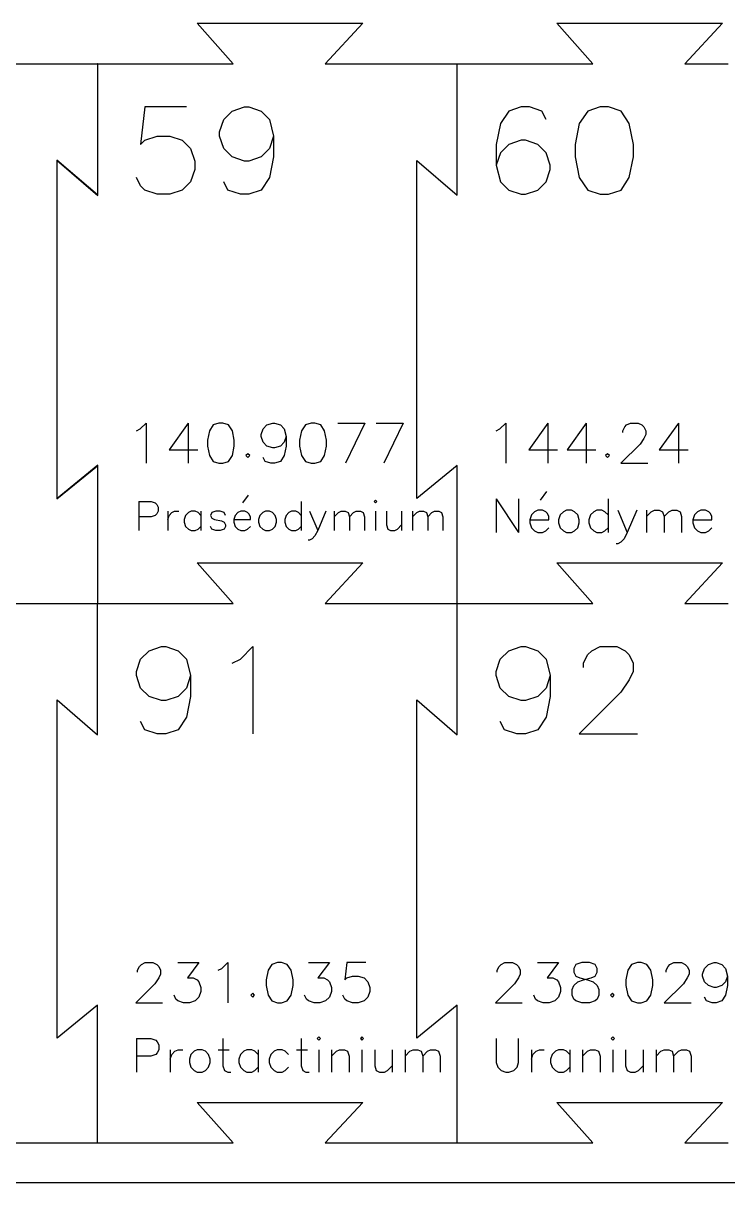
# Model space of a CAD drawing. Extents: x 0 to 297, y 0 to 210.
# Drawn here: x 86.78 to 115.91, y 0.05 to 47.99 of the extents above; entities that cross this region are included whole.
import ezdxf

# ---------------------------------------------------------------- set-up
doc = ezdxf.new("R2010")
doc.units = 0
doc.layers.get('0').update_dxf_attribs({"linetype": 'CONTINUOUS'})

msp = doc.modelspace()

# ---------------------------------------------------------------- linework, layer by layer
at = {"color": 1}
for p, q in [((95.462274, 46.311817), (93.964502, 47.99065)), ((93.964502, 47.99065), (100.818303, 47.99065)), ((100.818303, 47.99065), (99.256401, 46.311817)), ((110.33371, 46.311817), (108.835937, 47.99065)), ((108.835937, 47.99065), (115.689739, 47.99065)), ((115.689739, 47.99065), (114.127836, 46.311817)), ((89.847041, 46.311817), (89.847041, 43.610763)), ((89.856056, 46.311817), (89.847041, 46.311817)), ((89.856056, 43.610763), (89.856056, 46.311817)), ((91.860074, 46.311817), (95.462274, 46.311817)), ((99.256401, 46.311817), (101.051518, 46.311817)), ((106.731509, 46.311817), (110.33371, 46.311817)), ((114.127836, 46.311817), (115.922954, 46.311817)), ((89.847041, 43.610763), (89.847041, 40.890035)), ((89.856056, 40.869541), (89.856056, 43.610763)), ((104.723671, 40.879801), (104.723671, 43.610786)), ((89.847041, 40.890035), (88.168217, 42.328684)), ((88.168217, 42.328684), (88.168217, 28.32501)), ((88.177232, 28.344684), (88.177232, 42.308191)), ((88.177232, 42.308191), (89.856056, 40.869541)), ((103.044847, 28.334977), (103.044847, 42.318445)), ((103.044847, 42.318445), (104.723671, 40.879801)), ((88.168217, 28.32501), (89.847041, 29.696441)), ((89.856056, 29.716115), (88.177232, 28.344684)), ((89.847041, 29.696441), (89.847041, 26.862588)), ((89.856056, 26.862588), (89.856056, 29.716115)), ((104.723671, 29.70619), (103.044847, 28.334977)), ((104.723671, 26.862833), (104.723671, 29.70619)), ((89.847041, 26.862588), (89.847041, 24.004144)), ((89.856056, 24.004144), (89.856056, 26.862588)), ((95.462274, 24.004531), (93.964502, 25.683365)), ((93.964502, 25.683365), (100.818303, 25.683365)), ((100.818303, 25.683365), (99.256401, 24.004531)), ((110.33371, 24.004531), (108.835937, 25.683365)), ((108.835937, 25.683365), (115.689739, 25.683365)), ((115.689739, 25.683365), (114.127836, 24.004531)), ((89.847041, 24.004144), (89.856056, 24.004144)), ((91.860074, 24.004531), (95.462274, 24.004531)), ((99.256401, 24.004531), (101.051518, 24.004531)), ((106.731509, 24.004531), (110.33371, 24.004531)), ((114.127836, 24.004531), (115.922954, 24.004531)), ((89.852235, 18.572516), (89.852235, 21.3035)), ((104.723716, 18.572516), (104.723716, 21.3035)), ((88.173412, 6.027692), (88.173412, 20.011159)), ((88.173412, 20.011159), (89.852235, 18.572516)), ((103.044893, 6.027692), (103.044893, 20.011159)), ((103.044893, 20.011159), (104.723716, 18.572516)), ((89.852235, 7.398905), (88.173412, 6.027692)), ((89.852235, 4.555547), (89.852235, 7.398905)), ((104.723716, 7.398905), (103.044893, 6.027692)), ((104.723716, 4.555547), (104.723716, 7.398905)), ((95.462274, 1.69719), (93.964502, 3.376024)), ((93.964502, 3.376024), (100.818303, 3.376024)), ((100.818303, 3.376024), (99.256401, 1.69719)), ((110.33371, 1.69719), (108.835937, 3.376024)), ((108.835937, 3.376024), (115.689739, 3.376024)), ((115.689739, 3.376024), (114.127836, 1.69719)), ((91.860074, 1.69719), (95.462274, 1.69719)), ((99.256401, 1.69719), (101.051518, 1.69719)), ((106.731509, 1.69719), (110.33371, 1.69719)), ((114.127836, 1.69719), (115.922954, 1.69719)), ((285.83898, 0.049988), (11.161091, 0.049988))]:
    msp.add_line(p, q, dxfattribs=at)
at = {"color": 5}
for p, q in [((91.804851, 44.529314), (91.630253, 42.979751)), ((93.523546, 44.529314), (91.804851, 44.529314)), ((95.067644, 44.010974), (95.41684, 44.354716)), ((95.41684, 44.354716), (95.92972, 44.529314)), ((95.92972, 44.529314), (96.104318, 44.529314)), ((96.104318, 44.529314), (96.617199, 44.354716)), ((96.617199, 44.354716), (96.960938, 44.010974)), ((106.850883, 44.354716), (106.507144, 43.841832)), ((107.36922, 44.529314), (106.850883, 44.354716)), ((107.707503, 44.529314), (107.36922, 44.529314)), ((108.22584, 44.354716), (107.707503, 44.529314)), ((108.394981, 44.010974), (108.22584, 44.354716)), ((110.119133, 44.354716), (109.769938, 43.841832)), ((110.632013, 44.529314), (110.119133, 44.354716)), ((110.975753, 44.529314), (110.632013, 44.529314)), ((111.494089, 44.354716), (110.975753, 44.529314)), ((111.832372, 43.841832), (111.494089, 44.354716)), ((94.898503, 43.492634), (95.067644, 44.010974)), ((96.960938, 44.010974), (97.130079, 43.323492)), ((106.507144, 43.841832), (106.332546, 42.979751)), ((109.769938, 43.841832), (109.600796, 42.979751)), ((112.00697, 42.979751), (111.832372, 43.841832)), ((91.630253, 42.979751), (91.804851, 43.154349)), ((91.804851, 43.154349), (92.317731, 43.323492)), ((92.317731, 43.323492), (92.836068, 43.323492)), ((92.836068, 43.323492), (93.354405, 43.154349)), ((93.354405, 43.154349), (93.692688, 42.805152)), ((94.898503, 43.323492), (94.898503, 43.492634)), ((95.067644, 42.805152), (94.898503, 43.323492)), ((97.130079, 43.323492), (96.960938, 42.805152)), ((97.130079, 43.323492), (97.130079, 42.466867)), ((107.36922, 43.154349), (106.850883, 42.979751)), ((107.538361, 43.154349), (107.36922, 43.154349)), ((108.056698, 42.979751), (107.538361, 43.154349)), ((93.692688, 42.805152), (93.867286, 42.292268)), ((95.41684, 42.466867), (95.067644, 42.805152)), ((96.960938, 42.805152), (96.617199, 42.466867)), ((106.332546, 42.979751), (106.332546, 42.117669)), ((106.850883, 42.979751), (106.507144, 42.636009)), ((108.394981, 42.636009), (108.056698, 42.979751)), ((109.600796, 42.979751), (109.600796, 42.466867)), ((112.00697, 42.466867), (112.00697, 42.979751)), ((93.867286, 42.292268), (93.867286, 41.948527)), ((95.92972, 42.292268), (95.41684, 42.466867)), ((96.104318, 42.292268), (95.92972, 42.292268)), ((96.617199, 42.466867), (96.104318, 42.292268)), ((97.130079, 42.466867), (96.960938, 41.604785)), ((106.507144, 42.636009), (106.332546, 42.117669)), ((108.569579, 42.117669), (108.394981, 42.636009)), ((109.600796, 42.466867), (109.769938, 41.604785)), ((111.832372, 41.604785), (112.00697, 42.466867)), ((93.867286, 41.948527), (93.692688, 41.432915)), ((106.332546, 42.117669), (106.507144, 41.432915)), ((108.394981, 41.432915), (108.569579, 41.948527)), ((108.569579, 41.948527), (108.569579, 42.117669)), ((91.630253, 41.261044), (91.461112, 41.604785)), ((91.804851, 41.089173), (91.630253, 41.261044)), ((93.692688, 41.432915), (93.354405, 41.089173)), ((95.242242, 41.089173), (95.067644, 41.432915)), ((96.960938, 41.604785), (96.617199, 41.089173)), ((106.507144, 41.432915), (106.850883, 41.089173)), ((108.056698, 41.089173), (108.394981, 41.432915)), ((109.769938, 41.604785), (110.119133, 41.089173)), ((111.494089, 41.089173), (111.832372, 41.604785)), ((92.317731, 40.917303), (91.804851, 41.089173)), ((92.836068, 40.917303), (92.317731, 40.917303)), ((93.354405, 41.089173), (92.836068, 40.917303)), ((95.755123, 40.917303), (95.242242, 41.089173)), ((96.104318, 40.917303), (95.755123, 40.917303)), ((96.617199, 41.089173), (96.104318, 40.917303)), ((106.850883, 41.089173), (107.36922, 40.917303)), ((107.36922, 40.917303), (107.538361, 40.917303)), ((107.538361, 40.917303), (108.056698, 41.089173)), ((110.119133, 41.089173), (110.632013, 40.917303)), ((110.632013, 40.917303), (110.975753, 40.917303)), ((110.975753, 40.917303), (111.494089, 41.089173)), ((91.46112, 31.144222), (91.617251, 31.222287)), ((91.617251, 31.222287), (91.856483, 31.461521)), ((91.856483, 31.461521), (91.856483, 29.794439)), ((93.60162, 31.461521), (92.808376, 30.348454)), ((93.60162, 31.461521), (93.60162, 29.794439)), ((94.634097, 31.380937), (94.47293, 31.144222)), ((94.870811, 31.461521), (94.634097, 31.380937)), ((95.02946, 31.461521), (94.870811, 31.461521)), ((95.268692, 31.380937), (95.02946, 31.461521)), ((95.424823, 31.144222), (95.268692, 31.380937)), ((96.615948, 30.983053), (96.694013, 31.222287)), ((96.694013, 31.222287), (96.85518, 31.380937)), ((96.85518, 31.380937), (97.091894, 31.461521)), ((97.091894, 31.461521), (97.172478, 31.461521)), ((97.172478, 31.461521), (97.409192, 31.380937)), ((97.409192, 31.380937), (97.567841, 31.222287)), ((97.567841, 31.222287), (97.645906, 30.904988)), ((98.441669, 31.380937), (98.280501, 31.144222)), ((98.678383, 31.461521), (98.441669, 31.380937)), ((98.837031, 31.461521), (98.678383, 31.461521)), ((99.076264, 31.380937), (98.837031, 31.461521)), ((99.232394, 31.144222), (99.076264, 31.380937)), ((99.788924, 31.461521), (100.899466, 31.461521)), ((100.899466, 31.461521), (100.106222, 29.794439)), ((101.375413, 31.461521), (102.485955, 31.461521)), ((102.485955, 31.461521), (101.69271, 29.794439)), ((106.332555, 31.144222), (106.488686, 31.222287)), ((106.488686, 31.222287), (106.727918, 31.461521)), ((106.727918, 31.461521), (106.727918, 29.794439)), ((108.473056, 31.461521), (107.679811, 30.348454)), ((108.473056, 31.461521), (108.473056, 29.794439)), ((110.059544, 31.461521), (109.2663, 30.348454)), ((110.059544, 31.461521), (110.059544, 29.794439)), ((111.565449, 31.144222), (111.646032, 31.300353)), ((111.646032, 31.300353), (111.726616, 31.380937)), ((111.726616, 31.380937), (111.882746, 31.461521)), ((111.882746, 31.461521), (112.200044, 31.461521)), ((112.200044, 31.461521), (112.361211, 31.380937)), ((112.361211, 31.380937), (112.439276, 31.300353)), ((112.439276, 31.300353), (112.517342, 31.144222)), ((113.867116, 31.461521), (113.073872, 30.348454)), ((113.867116, 31.461521), (113.867116, 29.794439)), ((94.47293, 31.144222), (94.394864, 30.746338)), ((94.394864, 30.746338), (94.394864, 30.509622)), ((95.505406, 30.746338), (95.424823, 31.144222)), ((95.505406, 30.509622), (95.505406, 30.746338)), ((96.615948, 30.904988), (96.615948, 30.983053)), ((96.694013, 30.665754), (96.615948, 30.904988)), ((97.645906, 30.904988), (97.567841, 30.665754)), ((97.645906, 30.904988), (97.645906, 30.509622)), ((98.280501, 31.144222), (98.202436, 30.746338)), ((98.202436, 30.746338), (98.202436, 30.509622)), ((99.312978, 30.746338), (99.232394, 31.144222)), ((99.312978, 30.509622), (99.312978, 30.746338)), ((111.565449, 31.063637), (111.565449, 31.144222)), ((112.439276, 30.826922), (112.280627, 30.587688)), ((112.517342, 30.983053), (112.439276, 30.826922)), ((112.517342, 31.144222), (112.517342, 30.983053)), ((92.808376, 30.348454), (93.999501, 30.348454)), ((94.394864, 30.509622), (94.47293, 30.111738)), ((95.424823, 30.111738), (95.505406, 30.509622)), ((96.85518, 30.509622), (96.694013, 30.665754)), ((97.091894, 30.429038), (96.85518, 30.509622)), ((97.172478, 30.429038), (97.091894, 30.429038)), ((97.409192, 30.509622), (97.172478, 30.429038)), ((97.567841, 30.665754), (97.409192, 30.509622)), ((97.645906, 30.509622), (97.567841, 30.111738)), ((98.202436, 30.509622), (98.280501, 30.111738)), ((99.232394, 30.111738), (99.312978, 30.509622)), ((107.679811, 30.348454), (108.870937, 30.348454)), ((109.2663, 30.348454), (110.457425, 30.348454)), ((112.280627, 30.587688), (111.487383, 29.794439)), ((113.073872, 30.348454), (114.264997, 30.348454)), ((94.47293, 30.111738), (94.634097, 29.873764)), ((94.634097, 29.873764), (94.870811, 29.794439)), ((94.870811, 29.794439), (95.02946, 29.794439)), ((95.02946, 29.794439), (95.268692, 29.873764)), ((95.268692, 29.873764), (95.424823, 30.111738)), ((96.059418, 30.192323), (95.981353, 30.111738)), ((95.981353, 30.111738), (96.059418, 30.032414)), ((96.140001, 30.111738), (96.059418, 30.192323)), ((96.059418, 30.032414), (96.140001, 30.111738)), ((96.774597, 29.873764), (96.694013, 30.032414)), ((97.011311, 29.794439), (96.774597, 29.873764)), ((97.172478, 29.794439), (97.011311, 29.794439)), ((97.409192, 29.873764), (97.172478, 29.794439)), ((97.567841, 30.111738), (97.409192, 29.873764)), ((98.280501, 30.111738), (98.441669, 29.873764)), ((98.441669, 29.873764), (98.678383, 29.794439)), ((98.678383, 29.794439), (98.837031, 29.794439)), ((98.837031, 29.794439), (99.076264, 29.873764)), ((99.076264, 29.873764), (99.232394, 30.111738)), ((110.930853, 30.192323), (110.852788, 30.111738)), ((110.852788, 30.111738), (110.930853, 30.032414)), ((111.011437, 30.111738), (110.930853, 30.192323)), ((110.930853, 30.032414), (111.011437, 30.111738)), ((111.487383, 29.794439), (112.597925, 29.794439)), ((96.07674, 28.474745), (95.84917, 28.167704)), ((106.332511, 28.322563), (106.332511, 26.933328)), ((106.332511, 28.322563), (107.260061, 26.933328)), ((107.260061, 28.322563), (107.260061, 26.933328)), ((108.410055, 28.624753), (108.14564, 28.268001)), ((110.959768, 28.322563), (110.959768, 26.933328)), ((91.556052, 28.214663), (91.556052, 27.019013)), ((91.556052, 28.214663), (92.068987, 28.214663)), ((92.068987, 28.214663), (92.238761, 28.156868)), ((92.238761, 28.156868), (92.296556, 28.099072)), ((92.296556, 28.099072), (92.354352, 27.987092)), ((92.354352, 27.815511), (92.296556, 27.701726)), ((92.354352, 27.987092), (92.354352, 27.815511)), ((92.751695, 27.815511), (92.751695, 27.019013)), ((92.923276, 27.759521), (93.03706, 27.815511)), ((93.03706, 27.815511), (93.206834, 27.815511)), ((93.719769, 27.815511), (93.60779, 27.759521)), ((93.891349, 27.815511), (93.719769, 27.815511)), ((94.005134, 27.759521), (93.891349, 27.815511)), ((94.118919, 27.815511), (94.118919, 27.019013)), ((94.743832, 27.815511), (94.572252, 27.759521)), ((94.915412, 27.815511), (94.743832, 27.815511)), ((95.085187, 27.759521), (94.915412, 27.815511)), ((95.767895, 27.815511), (95.655917, 27.759521)), ((95.939476, 27.815511), (95.767895, 27.815511)), ((96.05326, 27.759521), (95.939476, 27.815511)), ((96.791958, 27.815511), (96.67998, 27.759521)), ((96.963539, 27.815511), (96.791958, 27.815511)), ((97.077323, 27.759521), (96.963539, 27.815511)), ((97.872011, 27.815511), (97.760032, 27.759521)), ((98.043591, 27.815511), (97.872011, 27.815511)), ((98.157376, 27.759521), (98.043591, 27.815511)), ((98.271161, 28.214663), (98.271161, 27.019013)), ((98.612515, 27.815511), (98.952063, 27.019013)), ((99.295224, 27.815511), (98.952063, 27.019013)), ((99.634772, 27.815511), (99.634772, 27.019013)), ((99.806352, 27.759521), (99.920137, 27.815511)), ((99.920137, 27.815511), (100.089911, 27.815511)), ((100.089911, 27.815511), (100.205502, 27.759521)), ((100.433072, 27.759521), (100.54505, 27.815511)), ((100.54505, 27.815511), (100.716631, 27.815511)), ((100.716631, 27.815511), (100.830415, 27.759521)), ((101.341544, 28.270653), (101.285555, 28.214663)), ((101.285555, 28.214663), (101.341544, 28.156868)), ((101.399339, 28.214663), (101.341544, 28.270653)), ((101.341544, 28.156868), (101.399339, 28.214663)), ((101.341544, 27.815511), (101.341544, 27.019013)), ((101.796683, 27.815511), (101.796683, 27.246584)), ((102.423403, 27.815511), (102.423403, 27.019013)), ((102.876736, 27.815511), (102.876736, 27.019013)), ((103.048316, 27.759521), (103.162101, 27.815511)), ((103.162101, 27.815511), (103.331875, 27.815511)), ((103.331875, 27.815511), (103.447466, 27.759521)), ((103.675035, 27.759521), (103.787014, 27.815511)), ((103.787014, 27.815511), (103.958594, 27.815511)), ((103.958594, 27.815511), (104.072379, 27.759521)), ((108.051207, 27.858785), (107.921098, 27.79373)), ((108.250567, 27.858785), (108.051207, 27.858785)), ((108.382774, 27.79373), (108.250567, 27.858785)), ((109.241073, 27.858785), (109.110964, 27.79373)), ((109.440433, 27.858785), (109.241073, 27.858785)), ((109.57264, 27.79373), (109.440433, 27.858785)), ((110.495993, 27.858785), (110.365885, 27.79373)), ((110.695354, 27.858785), (110.495993, 27.858785)), ((110.827561, 27.79373), (110.695354, 27.858785)), ((111.356391, 27.858785), (111.750914, 26.933328)), ((112.149635, 27.858785), (111.750914, 26.933328)), ((112.544158, 27.858785), (112.544158, 26.933328)), ((112.743519, 27.79373), (112.875726, 27.858785)), ((112.875726, 27.858785), (113.072988, 27.858785)), ((113.072988, 27.858785), (113.207294, 27.79373)), ((113.471708, 27.79373), (113.601817, 27.858785)), ((113.601817, 27.858785), (113.801177, 27.858785)), ((113.801177, 27.858785), (113.933385, 27.79373)), ((114.791683, 27.858785), (114.661574, 27.79373)), ((114.991044, 27.858785), (114.791683, 27.858785)), ((115.123251, 27.79373), (114.991044, 27.858785)), ((92.068987, 27.58794), (91.556052, 27.58794)), ((92.238761, 27.64393), (92.068987, 27.58794)), ((92.296556, 27.701726), (92.238761, 27.64393)), ((92.751695, 27.474155), (92.809491, 27.64393)), ((92.809491, 27.64393), (92.923276, 27.759521)), ((93.492199, 27.64393), (93.43621, 27.474155)), ((93.43621, 27.474155), (93.43621, 27.360369)), ((93.43621, 27.360369), (93.492199, 27.189691)), ((93.60779, 27.759521), (93.492199, 27.64393)), ((94.118919, 27.64393), (94.005134, 27.759521)), ((94.572252, 27.759521), (94.516263, 27.64393)), ((94.516263, 27.64393), (94.572252, 27.53195)), ((94.572252, 27.53195), (94.687843, 27.474155)), ((94.687843, 27.474155), (94.971402, 27.416359)), ((94.971402, 27.416359), (95.085187, 27.360369)), ((95.142982, 27.64393), (95.085187, 27.759521)), ((95.085187, 27.360369), (95.142982, 27.246584)), ((95.540326, 27.64393), (95.484336, 27.474155)), ((95.484336, 27.474155), (96.167045, 27.474155)), ((95.484336, 27.474155), (95.484336, 27.360369)), ((95.484336, 27.360369), (95.540326, 27.189691)), ((95.655917, 27.759521), (95.540326, 27.64393)), ((96.111056, 27.701726), (96.05326, 27.759521)), ((96.167045, 27.58794), (96.111056, 27.701726)), ((96.167045, 27.474155), (96.167045, 27.58794)), ((96.564389, 27.64393), (96.5084, 27.474155)), ((96.5084, 27.474155), (96.5084, 27.360369)), ((96.5084, 27.360369), (96.564389, 27.189691)), ((96.67998, 27.759521), (96.564389, 27.64393)), ((97.191108, 27.64393), (97.077323, 27.759521)), ((97.247098, 27.474155), (97.191108, 27.64393)), ((97.191108, 27.189691), (97.247098, 27.360369)), ((97.247098, 27.360369), (97.247098, 27.474155)), ((97.644441, 27.64393), (97.588452, 27.474155)), ((97.588452, 27.474155), (97.588452, 27.360369)), ((97.588452, 27.360369), (97.644441, 27.189691)), ((97.760032, 27.759521), (97.644441, 27.64393)), ((98.271161, 27.64393), (98.157376, 27.759521)), ((99.634772, 27.58794), (99.806352, 27.759521)), ((100.205502, 27.759521), (100.261491, 27.58794)), ((100.261491, 27.58794), (100.433072, 27.759521)), ((100.261491, 27.58794), (100.261491, 27.019013)), ((100.830415, 27.759521), (100.888211, 27.58794)), ((100.888211, 27.58794), (100.888211, 27.019013)), ((102.876736, 27.58794), (103.048316, 27.759521)), ((103.447466, 27.759521), (103.503455, 27.58794)), ((103.503455, 27.58794), (103.675035, 27.759521)), ((103.503455, 27.58794), (103.503455, 27.019013)), ((104.072379, 27.759521), (104.130174, 27.58794)), ((104.130174, 27.58794), (104.130174, 27.019013)), ((107.786792, 27.659423), (107.721737, 27.46216)), ((107.721737, 27.46216), (108.514982, 27.46216)), ((107.721737, 27.46216), (107.721737, 27.329952)), ((107.721737, 27.329952), (107.786792, 27.13164)), ((107.921098, 27.79373), (107.786792, 27.659423)), ((108.449927, 27.726577), (108.382774, 27.79373)), ((108.514982, 27.594369), (108.449927, 27.726577)), ((108.514982, 27.46216), (108.514982, 27.594369)), ((108.976658, 27.659423), (108.911604, 27.46216)), ((108.911604, 27.46216), (108.911604, 27.329952)), ((108.911604, 27.329952), (108.976658, 27.13164)), ((109.110964, 27.79373), (108.976658, 27.659423)), ((109.704848, 27.659423), (109.57264, 27.79373)), ((109.769902, 27.46216), (109.704848, 27.659423)), ((109.704848, 27.13164), (109.769902, 27.329952)), ((109.769902, 27.329952), (109.769902, 27.46216)), ((110.231579, 27.659423), (110.166524, 27.46216)), ((110.166524, 27.46216), (110.166524, 27.329952)), ((110.166524, 27.329952), (110.231579, 27.13164)), ((110.365885, 27.79373), (110.231579, 27.659423)), ((110.959768, 27.659423), (110.827561, 27.79373)), ((112.544158, 27.594369), (112.743519, 27.79373)), ((113.207294, 27.79373), (113.272348, 27.594369)), ((113.272348, 27.594369), (113.471708, 27.79373)), ((113.272348, 27.594369), (113.272348, 26.933328)), ((113.933385, 27.79373), (114.000538, 27.594369)), ((114.000538, 27.594369), (114.000538, 26.933328)), ((114.527269, 27.659423), (114.462214, 27.46216)), ((114.462214, 27.46216), (115.255458, 27.46216)), ((114.462214, 27.46216), (114.462214, 27.329952)), ((114.462214, 27.329952), (114.527269, 27.13164)), ((114.661574, 27.79373), (114.527269, 27.659423)), ((115.190404, 27.726577), (115.123251, 27.79373)), ((115.255458, 27.594369), (115.190404, 27.726577)), ((115.255458, 27.46216), (115.255458, 27.594369)), ((93.492199, 27.189691), (93.60779, 27.075905)), ((93.60779, 27.075905), (93.719769, 27.019013)), ((93.719769, 27.019013), (93.891349, 27.019013)), ((93.891349, 27.019013), (94.005134, 27.075905)), ((94.005134, 27.075905), (94.118919, 27.189691)), ((94.572252, 27.075905), (94.516263, 27.189691)), ((94.743832, 27.019013), (94.572252, 27.075905)), ((94.915412, 27.019013), (94.743832, 27.019013)), ((95.085187, 27.075905), (94.915412, 27.019013)), ((95.142982, 27.189691), (95.085187, 27.075905)), ((95.142982, 27.246584), (95.142982, 27.189691)), ((95.540326, 27.189691), (95.655917, 27.075905)), ((95.655917, 27.075905), (95.767895, 27.019013)), ((95.767895, 27.019013), (95.939476, 27.019013)), ((95.939476, 27.019013), (96.05326, 27.075905)), ((96.05326, 27.075905), (96.167045, 27.189691)), ((96.564389, 27.189691), (96.67998, 27.075905)), ((96.67998, 27.075905), (96.791958, 27.019013)), ((96.791958, 27.019013), (96.963539, 27.019013)), ((96.963539, 27.019013), (97.077323, 27.075905)), ((97.077323, 27.075905), (97.191108, 27.189691)), ((97.644441, 27.189691), (97.760032, 27.075905)), ((97.760032, 27.075905), (97.872011, 27.019013)), ((97.872011, 27.019013), (98.043591, 27.019013)), ((98.043591, 27.019013), (98.157376, 27.075905)), ((98.157376, 27.075905), (98.271161, 27.189691)), ((98.952063, 27.019013), (98.840085, 26.791442)), ((101.796683, 27.246584), (101.854479, 27.075905)), ((101.854479, 27.075905), (101.968263, 27.019013)), ((101.968263, 27.019013), (102.139844, 27.019013)), ((102.139844, 27.019013), (102.251822, 27.075905)), ((102.251822, 27.075905), (102.423403, 27.246584)), ((107.786792, 27.13164), (107.921098, 26.999432)), ((107.921098, 26.999432), (108.051207, 26.933328)), ((108.051207, 26.933328), (108.250567, 26.933328)), ((108.250567, 26.933328), (108.382774, 26.999432)), ((108.382774, 26.999432), (108.514982, 27.13164)), ((108.976658, 27.13164), (109.110964, 26.999432)), ((109.110964, 26.999432), (109.241073, 26.933328)), ((109.241073, 26.933328), (109.440433, 26.933328)), ((109.440433, 26.933328), (109.57264, 26.999432)), ((109.57264, 26.999432), (109.704848, 27.13164)), ((110.231579, 27.13164), (110.365885, 26.999432)), ((110.365885, 26.999432), (110.495993, 26.933328)), ((110.495993, 26.933328), (110.695354, 26.933328)), ((110.695354, 26.933328), (110.827561, 26.999432)), ((110.827561, 26.999432), (110.959768, 27.13164)), ((111.750914, 26.933328), (111.620805, 26.668911)), ((114.527269, 27.13164), (114.661574, 26.999432)), ((114.661574, 26.999432), (114.791683, 26.933328)), ((114.791683, 26.933328), (114.991044, 26.933328)), ((114.991044, 26.933328), (115.123251, 26.999432)), ((115.123251, 26.999432), (115.255458, 27.13164)), ((98.612515, 26.621666), (98.55472, 26.621666)), ((98.724494, 26.677656), (98.612515, 26.621666)), ((98.840085, 26.791442), (98.724494, 26.677656)), ((111.356391, 26.471648), (111.289238, 26.471648)), ((111.486499, 26.536703), (111.356391, 26.471648)), ((111.620805, 26.668911), (111.486499, 26.536703)), ((91.979448, 22.04743), (92.492329, 22.222029)), ((92.492329, 22.222029), (92.666927, 22.222029)), ((92.666927, 22.222029), (93.179807, 22.04743)), ((95.755123, 21.703689), (96.273459, 22.222029)), ((96.273459, 22.222029), (96.273459, 18.610017)), ((106.850884, 22.04743), (107.363764, 22.222029)), ((107.363764, 22.222029), (107.538362, 22.222029)), ((107.538362, 22.222029), (108.051243, 22.04743)), ((110.288275, 22.04743), (110.626558, 22.222029)), ((110.626558, 22.222029), (111.314036, 22.222029)), ((111.314036, 22.222029), (111.663232, 22.04743)), ((91.461112, 21.185349), (91.630253, 21.703689)), ((91.630253, 21.703689), (91.979448, 22.04743)), ((93.179807, 22.04743), (93.523546, 21.703689)), ((93.523546, 21.703689), (93.692688, 21.016206)), ((95.41684, 21.534546), (95.755123, 21.703689)), ((106.332547, 21.185349), (106.501689, 21.703689)), ((106.501689, 21.703689), (106.850884, 22.04743)), ((108.051243, 22.04743), (108.394982, 21.703689)), ((108.394982, 21.703689), (108.564123, 21.016206)), ((109.93908, 21.534546), (110.113677, 21.872832)), ((110.113677, 21.872832), (110.288275, 22.04743)), ((111.663232, 22.04743), (111.832373, 21.872832)), ((111.832373, 21.872832), (112.001515, 21.534546)), ((91.461112, 21.016206), (91.461112, 21.185349)), ((106.332547, 21.016206), (106.332547, 21.185349)), ((109.93908, 21.359948), (109.93908, 21.534546)), ((112.001515, 21.185349), (111.832373, 20.847064)), ((112.001515, 21.534546), (112.001515, 21.185349)), ((91.630253, 20.497866), (91.461112, 21.016206)), ((93.692688, 21.016206), (93.523546, 20.497866)), ((93.692688, 21.016206), (93.692688, 20.159581)), ((106.501689, 20.497866), (106.332547, 21.016206)), ((108.564123, 21.016206), (108.394982, 20.497866)), ((108.564123, 21.016206), (108.564123, 20.159581)), ((111.832373, 20.847064), (111.488634, 20.328724)), ((91.979448, 20.159581), (91.630253, 20.497866)), ((92.492329, 19.984983), (91.979448, 20.159581)), ((93.179807, 20.159581), (92.666927, 19.984983)), ((93.523546, 20.497866), (93.179807, 20.159581)), ((93.692688, 20.159581), (93.523546, 19.2975)), ((106.850884, 20.159581), (106.501689, 20.497866)), ((107.363764, 19.984983), (106.850884, 20.159581)), ((108.051243, 20.159581), (107.538362, 19.984983)), ((108.394982, 20.497866), (108.051243, 20.159581)), ((108.564123, 20.159581), (108.394982, 19.2975)), ((111.488634, 20.328724), (109.769938, 18.610017)), ((92.666927, 19.984983), (92.492329, 19.984983)), ((107.538362, 19.984983), (107.363764, 19.984983)), ((93.523546, 19.2975), (93.179807, 18.781888)), ((108.394982, 19.2975), (108.051243, 18.781888)), ((91.804851, 18.781888), (91.630253, 19.125629)), ((92.317731, 18.610017), (91.804851, 18.781888)), ((93.179807, 18.781888), (92.666927, 18.610017)), ((106.676286, 18.781888), (106.501689, 19.125629)), ((107.189167, 18.610017), (106.676286, 18.781888)), ((108.051243, 18.781888), (107.538362, 18.610017)), ((92.666927, 18.610017), (92.317731, 18.610017)), ((107.538362, 18.610017), (107.189167, 18.610017)), ((109.769938, 18.610017), (112.176112, 18.610017)), ((91.666322, 9.073652), (91.822453, 9.154236)), ((91.822453, 9.154236), (92.13975, 9.154236)), ((92.13975, 9.154236), (92.300918, 9.073652)), ((93.172227, 9.154236), (94.043536, 9.154236)), ((94.043536, 9.154236), (93.570108, 8.519636)), ((94.995429, 8.915002), (95.234662, 9.154236)), ((95.234662, 9.154236), (95.234662, 7.487153)), ((97.297097, 9.154236), (97.060382, 9.073652)), ((97.455745, 9.154236), (97.297097, 9.154236)), ((97.694978, 9.073652), (97.455745, 9.154236)), ((98.566287, 9.154236), (99.437597, 9.154236)), ((99.437597, 9.154236), (98.964168, 8.519636)), ((100.152775, 9.154236), (100.072192, 8.439052)), ((100.94602, 9.154236), (100.152775, 9.154236)), ((106.537758, 9.073652), (106.693888, 9.154236)), ((106.693888, 9.154236), (107.011186, 9.154236)), ((107.011186, 9.154236), (107.172353, 9.073652)), ((108.043662, 9.154236), (108.914972, 9.154236)), ((108.914972, 9.154236), (108.441544, 8.519636)), ((109.866865, 9.154236), (109.630151, 9.073652)), ((110.184162, 9.154236), (109.866865, 9.154236)), ((110.423395, 9.073652), (110.184162, 9.154236)), ((112.168532, 9.154236), (111.931818, 9.073652)), ((112.327181, 9.154236), (112.168532, 9.154236)), ((112.566413, 9.073652), (112.327181, 9.154236)), ((113.518306, 9.073652), (113.674437, 9.154236)), ((113.674437, 9.154236), (113.991734, 9.154236)), ((113.991734, 9.154236), (114.152901, 9.073652)), ((115.104794, 9.073652), (115.341509, 9.154236)), ((115.341509, 9.154236), (115.422092, 9.154236)), ((115.422092, 9.154236), (115.658806, 9.073652)), ((91.505155, 8.836936), (91.585739, 8.993068)), ((91.505155, 8.756352), (91.505155, 8.836936)), ((91.585739, 8.993068), (91.666322, 9.073652)), ((92.300918, 9.073652), (92.378983, 8.993068)), ((92.378983, 8.993068), (92.457048, 8.836936)), ((92.457048, 8.675768), (92.378983, 8.519636)), ((92.457048, 8.836936), (92.457048, 8.675768)), ((94.839299, 8.836936), (94.995429, 8.915002)), ((96.899215, 8.836936), (96.82115, 8.439052)), ((97.060382, 9.073652), (96.899215, 8.836936)), ((97.851108, 8.836936), (97.694978, 9.073652)), ((97.931692, 8.439052), (97.851108, 8.836936)), ((106.376591, 8.836936), (106.457174, 8.993068)), ((106.376591, 8.756352), (106.376591, 8.836936)), ((106.457174, 8.993068), (106.537758, 9.073652)), ((107.172353, 9.073652), (107.250418, 8.993068)), ((107.250418, 8.993068), (107.328484, 8.836936)), ((107.328484, 8.675768), (107.250418, 8.519636)), ((107.328484, 8.836936), (107.328484, 8.675768)), ((109.630151, 9.073652), (109.549567, 8.915002)), ((109.549567, 8.915002), (109.549567, 8.756352)), ((109.549567, 8.756352), (109.630151, 8.597702)), ((110.50146, 8.915002), (110.423395, 9.073652)), ((110.423395, 8.597702), (110.50146, 8.756352)), ((110.50146, 8.756352), (110.50146, 8.915002)), ((111.770651, 8.836936), (111.692585, 8.439052)), ((111.931818, 9.073652), (111.770651, 8.836936)), ((112.722544, 8.836936), (112.566413, 9.073652)), ((112.803127, 8.439052), (112.722544, 8.836936)), ((113.357139, 8.836936), (113.437723, 8.993068)), ((113.357139, 8.756352), (113.357139, 8.836936)), ((113.437723, 8.993068), (113.518306, 9.073652)), ((114.152901, 9.073652), (114.230967, 8.993068)), ((114.230967, 8.993068), (114.309032, 8.836936)), ((114.309032, 8.675768), (114.230967, 8.519636)), ((114.309032, 8.836936), (114.309032, 8.675768)), ((114.865562, 8.675768), (114.943627, 8.915002)), ((114.865562, 8.597702), (114.865562, 8.675768)), ((114.943627, 8.915002), (115.104794, 9.073652)), ((115.658806, 9.073652), (115.817455, 8.915002)), ((115.817455, 8.915002), (115.89552, 8.597702)), ((92.220334, 8.280403), (91.42709, 7.487153)), ((92.378983, 8.519636), (92.220334, 8.280403)), ((93.570108, 8.519636), (93.806822, 8.519636)), ((93.806822, 8.519636), (93.965471, 8.439052)), ((93.965471, 8.439052), (94.043536, 8.358468)), ((94.043536, 8.358468), (94.12412, 8.121753)), ((96.82115, 8.439052), (96.82115, 8.202337)), ((96.82115, 8.202337), (96.899215, 7.804453)), ((97.851108, 7.804453), (97.931692, 8.202337)), ((97.931692, 8.202337), (97.931692, 8.439052)), ((98.964168, 8.519636), (99.200882, 8.519636)), ((99.200882, 8.519636), (99.359531, 8.439052)), ((99.359531, 8.439052), (99.437597, 8.358468)), ((99.437597, 8.358468), (99.51818, 8.121753)), ((100.072192, 8.439052), (100.152775, 8.519636)), ((100.152775, 8.519636), (100.38949, 8.597702)), ((100.38949, 8.597702), (100.628722, 8.597702)), ((100.628722, 8.597702), (100.867954, 8.519636)), ((100.867954, 8.519636), (101.024085, 8.358468)), ((101.024085, 8.358468), (101.104668, 8.121753)), ((107.091769, 8.280403), (106.298525, 7.487153)), ((107.250418, 8.519636), (107.091769, 8.280403)), ((108.441544, 8.519636), (108.678258, 8.519636)), ((108.678258, 8.519636), (108.836907, 8.439052)), ((108.836907, 8.439052), (108.914972, 8.358468)), ((108.914972, 8.358468), (108.995555, 8.121753)), ((109.471502, 8.041169), (109.549567, 8.202337)), ((109.549567, 8.202337), (109.710734, 8.358468)), ((109.630151, 8.597702), (109.7888, 8.519636)), ((109.710734, 8.358468), (109.947448, 8.439052)), ((109.7888, 8.519636), (110.106097, 8.439052)), ((109.947448, 8.439052), (110.264746, 8.519636)), ((110.106097, 8.439052), (110.34533, 8.358468)), ((110.264746, 8.519636), (110.423395, 8.597702)), ((110.34533, 8.358468), (110.50146, 8.202337)), ((110.50146, 8.202337), (110.582044, 8.041169)), ((111.692585, 8.439052), (111.692585, 8.202337)), ((111.692585, 8.202337), (111.770651, 7.804453)), ((112.722544, 7.804453), (112.803127, 8.202337)), ((112.803127, 8.202337), (112.803127, 8.439052)), ((114.072318, 8.280403), (113.279074, 7.487153)), ((114.230967, 8.519636), (114.072318, 8.280403)), ((114.943627, 8.358468), (114.865562, 8.597702)), ((115.104794, 8.202337), (114.943627, 8.358468)), ((115.341509, 8.121753), (115.104794, 8.202337)), ((115.658806, 8.202337), (115.422092, 8.121753)), ((115.817455, 8.358468), (115.658806, 8.202337)), ((115.89552, 8.597702), (115.817455, 8.358468)), ((115.89552, 8.202337), (115.817455, 7.804453)), ((115.89552, 8.597702), (115.89552, 8.202337)), ((93.091643, 7.645803), (93.013578, 7.804453)), ((94.043536, 7.725128), (93.887406, 7.566478)), ((94.12412, 7.963103), (94.043536, 7.725128)), ((94.12412, 8.121753), (94.12412, 7.963103)), ((96.26462, 7.885037), (96.186555, 7.804453)), ((96.186555, 7.804453), (96.26462, 7.725128)), ((96.345204, 7.804453), (96.26462, 7.885037)), ((96.26462, 7.725128), (96.345204, 7.804453)), ((96.899215, 7.804453), (97.060382, 7.566478)), ((97.694978, 7.566478), (97.851108, 7.804453)), ((98.485704, 7.645803), (98.407638, 7.804453)), ((99.437597, 7.725128), (99.281466, 7.566478)), ((99.51818, 7.963103), (99.437597, 7.725128)), ((99.51818, 8.121753), (99.51818, 7.963103)), ((100.072192, 7.645803), (99.994127, 7.804453)), ((101.024085, 7.725128), (100.867954, 7.566478)), ((101.104668, 7.963103), (101.024085, 7.725128)), ((101.104668, 8.121753), (101.104668, 7.963103)), ((107.963079, 7.645803), (107.885014, 7.804453)), ((108.914972, 7.725128), (108.758841, 7.566478)), ((108.995555, 7.963103), (108.914972, 7.725128)), ((108.995555, 8.121753), (108.995555, 7.963103)), ((109.471502, 7.804453), (109.471502, 8.041169)), ((109.549567, 7.645803), (109.471502, 7.804453)), ((110.582044, 7.804453), (110.50146, 7.645803)), ((110.582044, 8.041169), (110.582044, 7.804453)), ((111.136055, 7.885037), (111.05799, 7.804453)), ((111.05799, 7.804453), (111.136055, 7.725128)), ((111.216639, 7.804453), (111.136055, 7.885037)), ((111.136055, 7.725128), (111.216639, 7.804453)), ((111.770651, 7.804453), (111.931818, 7.566478)), ((112.566413, 7.566478), (112.722544, 7.804453)), ((115.024211, 7.566478), (114.943627, 7.725128)), ((115.422092, 8.121753), (115.341509, 8.121753)), ((115.817455, 7.804453), (115.658806, 7.566478)), ((91.42709, 7.487153), (92.537632, 7.487153)), ((93.172227, 7.566478), (93.091643, 7.645803)), ((93.408941, 7.487153), (93.172227, 7.566478)), ((93.648173, 7.487153), (93.408941, 7.487153)), ((93.887406, 7.566478), (93.648173, 7.487153)), ((97.060382, 7.566478), (97.297097, 7.487153)), ((97.297097, 7.487153), (97.455745, 7.487153)), ((97.455745, 7.487153), (97.694978, 7.566478)), ((98.566287, 7.566478), (98.485704, 7.645803)), ((98.803001, 7.487153), (98.566287, 7.566478)), ((99.042234, 7.487153), (98.803001, 7.487153)), ((99.281466, 7.566478), (99.042234, 7.487153)), ((100.152775, 7.566478), (100.072192, 7.645803)), ((100.38949, 7.487153), (100.152775, 7.566478)), ((100.628722, 7.487153), (100.38949, 7.487153)), ((100.867954, 7.566478), (100.628722, 7.487153)), ((106.298525, 7.487153), (107.409067, 7.487153)), ((108.043662, 7.566478), (107.963079, 7.645803)), ((108.280377, 7.487153), (108.043662, 7.566478)), ((108.519609, 7.487153), (108.280377, 7.487153)), ((108.758841, 7.566478), (108.519609, 7.487153)), ((109.630151, 7.566478), (109.549567, 7.645803)), ((109.866865, 7.487153), (109.630151, 7.566478)), ((110.184162, 7.487153), (109.866865, 7.487153)), ((110.423395, 7.566478), (110.184162, 7.487153)), ((110.50146, 7.645803), (110.423395, 7.566478)), ((111.931818, 7.566478), (112.168532, 7.487153)), ((112.168532, 7.487153), (112.327181, 7.487153)), ((112.327181, 7.487153), (112.566413, 7.566478)), ((113.279074, 7.487153), (114.389616, 7.487153)), ((115.260925, 7.487153), (115.024211, 7.566478)), ((115.422092, 7.487153), (115.260925, 7.487153)), ((115.658806, 7.566478), (115.422092, 7.487153)), ((91.461076, 6.015278), (91.461076, 4.626042)), ((91.461076, 6.015278), (92.057058, 6.015278)), ((92.057058, 6.015278), (92.25432, 5.948124)), ((92.25432, 5.948124), (92.321473, 5.880971)), ((92.321473, 5.880971), (92.388626, 5.750861)), ((95.032773, 6.015278), (95.032773, 4.890459)), ((98.270804, 6.015278), (98.270804, 4.890459)), ((98.996895, 6.080332), (98.931841, 6.015278)), ((98.931841, 6.015278), (98.996895, 5.948124)), ((99.064048, 6.015278), (98.996895, 6.080332)), ((98.996895, 5.948124), (99.064048, 6.015278)), ((100.780645, 6.080332), (100.715591, 6.015278)), ((100.715591, 6.015278), (100.780645, 5.948124)), ((100.847798, 6.015278), (100.780645, 6.080332)), ((100.780645, 5.948124), (100.847798, 6.015278)), ((106.332511, 6.015278), (106.332511, 5.022667)), ((107.260061, 5.022667), (107.260061, 6.015278)), ((111.15703, 6.080332), (111.091976, 6.015278)), ((111.091976, 6.015278), (111.15703, 5.948124)), ((111.224183, 6.015278), (111.15703, 6.080332)), ((111.15703, 5.948124), (111.224183, 6.015278)), ((92.057058, 5.287083), (91.461076, 5.287083)), ((92.25432, 5.352138), (92.057058, 5.287083)), ((92.321473, 5.419291), (92.25432, 5.352138)), ((92.388626, 5.5515), (92.321473, 5.419291)), ((92.388626, 5.750861), (92.388626, 5.5515)), ((92.850302, 5.5515), (92.850302, 4.626042)), ((92.850302, 5.154875), (92.917455, 5.352138)), ((92.917455, 5.352138), (93.049662, 5.486445)), ((93.049662, 5.486445), (93.18187, 5.5515)), ((93.18187, 5.5515), (93.379132, 5.5515)), ((93.710699, 5.352138), (93.645645, 5.154875)), ((93.845005, 5.486445), (93.710699, 5.352138)), ((93.975114, 5.5515), (93.845005, 5.486445)), ((94.174474, 5.5515), (93.975114, 5.5515)), ((94.306682, 5.486445), (94.174474, 5.5515)), ((94.438889, 5.352138), (94.306682, 5.486445)), ((94.503943, 5.154875), (94.438889, 5.352138)), ((94.835511, 5.5515), (95.297187, 5.5515)), ((95.758864, 5.352138), (95.69381, 5.154875)), ((95.89317, 5.486445), (95.758864, 5.352138)), ((96.023279, 5.5515), (95.89317, 5.486445)), ((96.222639, 5.5515), (96.023279, 5.5515)), ((96.354846, 5.486445), (96.222639, 5.5515)), ((96.487054, 5.352138), (96.354846, 5.486445)), ((96.487054, 5.5515), (96.487054, 4.626042)), ((97.013785, 5.352138), (96.94873, 5.154875)), ((97.14809, 5.486445), (97.013785, 5.352138)), ((97.278199, 5.5515), (97.14809, 5.486445)), ((97.47756, 5.5515), (97.278199, 5.5515)), ((97.609767, 5.486445), (97.47756, 5.5515)), ((97.741974, 5.352138), (97.609767, 5.486445)), ((98.073542, 5.5515), (98.535218, 5.5515)), ((98.996895, 5.5515), (98.996895, 4.626042)), ((99.525724, 5.5515), (99.525724, 4.626042)), ((99.525724, 5.287083), (99.725085, 5.486445)), ((99.725085, 5.486445), (99.857292, 5.5515)), ((99.857292, 5.5515), (100.054554, 5.5515)), ((100.054554, 5.5515), (100.18886, 5.486445)), ((100.18886, 5.486445), (100.253914, 5.287083)), ((100.253914, 5.287083), (100.253914, 4.626042)), ((100.780645, 5.5515), (100.780645, 4.626042)), ((101.309474, 5.5515), (101.309474, 4.890459)), ((102.037664, 5.5515), (102.037664, 4.626042)), ((102.564395, 5.5515), (102.564395, 4.626042)), ((102.564395, 5.287083), (102.763755, 5.486445)), ((102.763755, 5.486445), (102.895963, 5.5515)), ((102.895963, 5.5515), (103.093224, 5.5515)), ((103.093224, 5.5515), (103.22753, 5.486445)), ((103.22753, 5.486445), (103.292585, 5.287083)), ((103.292585, 5.287083), (103.491945, 5.486445)), ((103.292585, 5.287083), (103.292585, 4.626042)), ((103.491945, 5.486445), (103.622054, 5.5515)), ((103.622054, 5.5515), (103.821414, 5.5515)), ((103.821414, 5.5515), (103.953622, 5.486445)), ((103.953622, 5.486445), (104.020774, 5.287083)), ((104.020774, 5.287083), (104.020774, 4.626042)), ((107.786792, 5.5515), (107.786792, 4.626042)), ((107.786792, 5.154875), (107.853945, 5.352138)), ((107.853945, 5.352138), (107.986152, 5.486445)), ((107.986152, 5.486445), (108.11836, 5.5515)), ((108.11836, 5.5515), (108.315621, 5.5515)), ((108.647189, 5.352138), (108.582135, 5.154875)), ((108.781495, 5.486445), (108.647189, 5.352138)), ((108.911604, 5.5515), (108.781495, 5.486445)), ((109.110964, 5.5515), (108.911604, 5.5515)), ((109.243171, 5.486445), (109.110964, 5.5515)), ((109.375379, 5.352138), (109.243171, 5.486445)), ((109.375379, 5.5515), (109.375379, 4.626042)), ((109.90211, 5.5515), (109.90211, 4.626042)), ((109.90211, 5.287083), (110.10147, 5.486445)), ((110.10147, 5.486445), (110.233677, 5.5515)), ((110.233677, 5.5515), (110.430939, 5.5515)), ((110.430939, 5.5515), (110.565245, 5.486445)), ((110.565245, 5.486445), (110.630299, 5.287083)), ((110.630299, 5.287083), (110.630299, 4.626042)), ((111.15703, 5.5515), (111.15703, 4.626042)), ((111.68586, 5.5515), (111.68586, 4.890459)), ((112.414049, 5.5515), (112.414049, 4.626042)), ((112.94078, 5.5515), (112.94078, 4.626042)), ((112.94078, 5.287083), (113.140141, 5.486445)), ((113.140141, 5.486445), (113.272348, 5.5515)), ((113.272348, 5.5515), (113.46961, 5.5515)), ((113.46961, 5.5515), (113.603916, 5.486445)), ((113.603916, 5.486445), (113.66897, 5.287083)), ((113.66897, 5.287083), (113.86833, 5.486445)), ((113.66897, 5.287083), (113.66897, 4.626042)), ((113.86833, 5.486445), (113.998439, 5.5515)), ((113.998439, 5.5515), (114.197799, 5.5515)), ((114.197799, 5.5515), (114.330007, 5.486445)), ((114.330007, 5.486445), (114.39716, 5.287083)), ((114.39716, 5.287083), (114.39716, 4.626042)), ((93.645645, 5.154875), (93.645645, 5.022667)), ((93.645645, 5.022667), (93.710699, 4.824355)), ((93.710699, 4.824355), (93.845005, 4.692146)), ((94.306682, 4.692146), (94.438889, 4.824355)), ((94.438889, 4.824355), (94.503943, 5.022667)), ((94.503943, 5.022667), (94.503943, 5.154875)), ((95.032773, 4.890459), (95.099926, 4.692146)), ((95.69381, 5.154875), (95.69381, 5.022667)), ((95.69381, 5.022667), (95.758864, 4.824355)), ((95.758864, 4.824355), (95.89317, 4.692146)), ((96.354846, 4.692146), (96.487054, 4.824355)), ((96.94873, 5.154875), (96.94873, 5.022667)), ((96.94873, 5.022667), (97.013785, 4.824355)), ((97.013785, 4.824355), (97.14809, 4.692146)), ((97.609767, 4.692146), (97.741974, 4.824355)), ((98.270804, 4.890459), (98.337957, 4.692146)), ((101.309474, 4.890459), (101.376627, 4.692146)), ((101.838304, 4.692146), (102.037664, 4.890459)), ((106.332511, 5.022667), (106.399664, 4.824355)), ((106.399664, 4.824355), (106.531871, 4.692146)), ((107.060701, 4.692146), (107.192908, 4.824355)), ((107.192908, 4.824355), (107.260061, 5.022667)), ((108.582135, 5.154875), (108.582135, 5.022667)), ((108.582135, 5.022667), (108.647189, 4.824355)), ((108.647189, 4.824355), (108.781495, 4.692146)), ((109.243171, 4.692146), (109.375379, 4.824355)), ((111.68586, 4.890459), (111.753013, 4.692146)), ((112.214689, 4.692146), (112.414049, 4.890459)), ((93.845005, 4.692146), (93.975114, 4.626042)), ((93.975114, 4.626042), (94.174474, 4.626042)), ((94.174474, 4.626042), (94.306682, 4.692146)), ((95.099926, 4.692146), (95.230035, 4.626042)), ((95.230035, 4.626042), (95.36434, 4.626042)), ((95.89317, 4.692146), (96.023279, 4.626042)), ((96.023279, 4.626042), (96.222639, 4.626042)), ((96.222639, 4.626042), (96.354846, 4.692146)), ((97.14809, 4.692146), (97.278199, 4.626042)), ((97.278199, 4.626042), (97.47756, 4.626042)), ((97.47756, 4.626042), (97.609767, 4.692146)), ((98.337957, 4.692146), (98.468065, 4.626042)), ((98.468065, 4.626042), (98.602371, 4.626042)), ((101.376627, 4.692146), (101.508835, 4.626042)), ((101.508835, 4.626042), (101.708195, 4.626042)), ((101.708195, 4.626042), (101.838304, 4.692146)), ((106.531871, 4.692146), (106.731232, 4.626042)), ((106.731232, 4.626042), (106.86134, 4.626042)), ((106.86134, 4.626042), (107.060701, 4.692146)), ((108.781495, 4.692146), (108.911604, 4.626042)), ((108.911604, 4.626042), (109.110964, 4.626042)), ((109.110964, 4.626042), (109.243171, 4.692146)), ((111.753013, 4.692146), (111.88522, 4.626042)), ((111.88522, 4.626042), (112.08458, 4.626042)), ((112.08458, 4.626042), (112.214689, 4.692146))]:
    msp.add_line(p, q, dxfattribs=at)
at = {"color": 1}
for points in [[(86.179554, 46.311817), (86.78015, 46.311817), (87.384135, 46.311817), (87.995002, 46.311817)], [(87.995002, 46.311817), (88.605869, 46.311817), (89.223617, 46.311817), (89.85174, 46.311817)], [(89.852235, 46.311817), (90.53792, 46.311817), (91.206035, 46.311817), (91.860074, 46.311817)], [(101.051518, 46.311817), (101.652115, 46.311817), (102.2561, 46.311817), (102.866966, 46.311817)], [(102.866966, 46.311817), (103.477833, 46.311817), (104.095582, 46.311817), (104.723704, 46.311817)], [(104.723671, 43.610786), (104.723671, 44.516261), (104.723671, 45.416741), (104.723671, 46.311817)], [(104.723671, 46.311817), (105.409356, 46.311817), (106.077471, 46.311817), (106.731509, 46.311817)], [(104.723671, 24.004471), (104.723671, 24.95948), (104.723671, 25.912407), (104.723671, 26.862833)], [(86.179554, 24.004531), (86.78015, 24.004531), (87.384135, 24.004531), (87.995002, 24.004531)], [(87.995002, 24.004531), (88.605869, 24.004531), (89.223617, 24.004531), (89.85174, 24.004531)], [(89.852235, 21.3035), (89.852235, 22.208975), (89.852235, 23.109456), (89.852235, 24.004531)], [(89.852235, 24.004531), (90.53792, 24.004531), (91.206035, 24.004531), (91.860074, 24.004531)], [(101.051518, 24.004531), (101.652115, 24.004531), (102.2561, 24.004531), (102.866966, 24.004531)], [(102.866966, 24.004531), (103.477833, 24.004531), (104.095582, 24.004531), (104.723704, 24.004531)], [(104.723671, 24.004531), (105.409356, 24.004531), (106.077471, 24.004531), (106.731509, 24.004531)], [(104.723716, 21.3035), (104.723716, 22.208975), (104.723716, 23.109456), (104.723716, 24.004531)], [(89.852235, 1.697185), (89.852235, 2.652194), (89.852235, 3.605121), (89.852235, 4.555547)], [(104.723716, 1.697185), (104.723716, 2.652194), (104.723716, 3.605121), (104.723716, 4.555547)], [(86.179554, 1.69719), (86.78015, 1.69719), (87.384135, 1.69719), (87.995002, 1.69719)], [(87.995002, 1.69719), (88.605869, 1.69719), (89.223617, 1.69719), (89.85174, 1.69719)], [(89.852235, 1.69719), (90.53792, 1.69719), (91.206035, 1.69719), (91.860074, 1.69719)], [(101.051518, 1.69719), (101.652115, 1.69719), (102.2561, 1.69719), (102.866966, 1.69719)], [(102.866966, 1.69719), (103.477833, 1.69719), (104.095582, 1.69719), (104.723704, 1.69719)], [(104.723671, 1.69719), (105.409356, 1.69719), (106.077471, 1.69719), (106.731509, 1.69719)]]:
    msp.add_open_spline(points, degree=3, dxfattribs=at)

doc.saveas('drawing.dxf')
